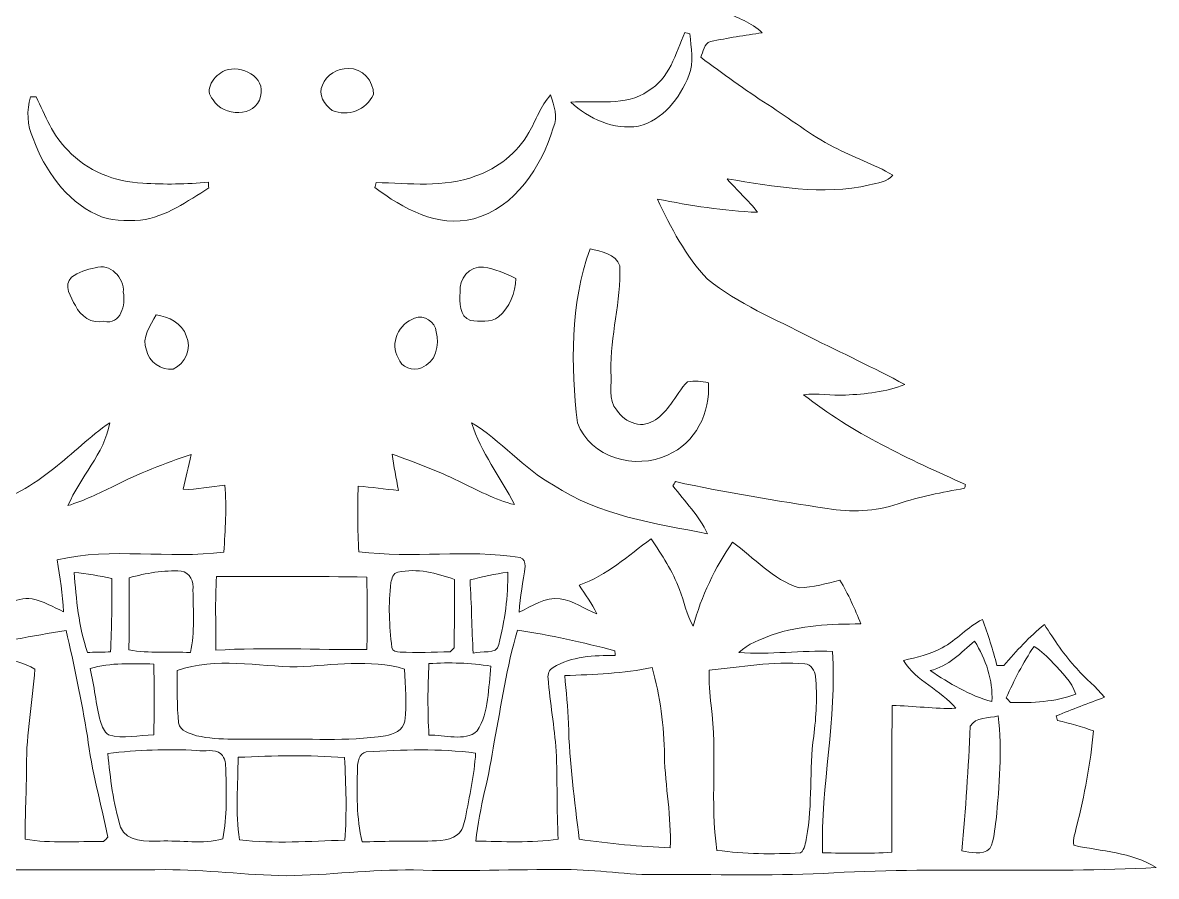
# Model space of a CAD drawing. Header units: centimetres. Extents: x -15.8 to 15.8, y -16.3 to 16.3.
# Drawn here: x -4.9 to 15.76, y -16.28 to -0.72 of the extents above; entities that cross this region are included whole.
import ezdxf

# ---------------------------------------------------------------- set-up
doc = ezdxf.new("R2010")
doc.units = ezdxf.units.CM
doc.header["$MEASUREMENT"] = 0
doc.layers.add('Layer 1', color=7, linetype='Continuous')

msp = doc.modelspace()

# ---------------------------------------------------------------- linework, layer by layer
at = {"layer": 'Layer 1', "color": 253, "lineweight": 9}
for points, knots in [([(-0.06103, 16.27311), (-0.02081, 16.271), (0.02011, 16.26888), (0.06068, 16.26676), (0.06068, 16.26676), (0.32702, 15.77429), (0.61913, 15.29627), (0.91934, 14.82426), (0.91934, 14.82426), (1.50566, 14.73959), (2.09867, 14.70008), (2.68111, 14.5886), (2.68111, 14.5886), (2.26413, 14.08589), (1.7205, 13.70595), (1.18886, 13.33306), (1.18886, 13.33306), (1.38536, 12.70547), (1.63689, 12.09376), (1.76601, 11.44676), (1.76601, 11.44676), (1.49049, 11.5212), (1.25201, 11.6863), (0.98637, 11.78508), (0.98637, 11.78508), (1.35114, 11.31623), (1.83162, 10.95993), (2.28318, 10.58069), (2.28318, 10.58069), (2.77036, 10.19616), (3.23039, 9.76542), (3.78142, 9.4705), (3.78142, 9.4705), (4.12926, 9.27824), (4.5025, 9.12972), (4.82565, 8.89406), (4.82565, 8.89406), (4.42595, 8.84503), (4.00967, 8.87854), (3.62409, 8.7466), (3.62409, 8.7466), (3.94088, 8.42839), (4.34375, 8.21285), (4.71876, 7.97155), (4.71876, 7.97155), (5.32836, 7.6417), (5.98523, 7.36583), (6.47982, 6.86383), (6.47982, 6.86383), (5.7852, 6.65533), (5.0486, 6.65533), (4.32964, 6.65921), (4.32964, 6.65921), (3.90772, 6.65604), (3.48827, 6.70755), (3.0674, 6.72801), (3.0674, 6.72801), (3.53342, 5.86123), (4.27919, 5.18848), (5.06554, 4.61698), (5.06554, 4.61698), (5.89456, 4.10369), (6.77051, 3.67119), (7.59777, 3.15401), (7.59777, 3.15401), (7.59037, 3.13038), (7.5759, 3.0824), (7.56885, 3.05876), (7.56885, 3.05876), (7.24147, 3.01008), (6.91197, 2.98221), (6.58213, 2.95963), (6.58213, 2.95963), (6.57719, 2.93776), (6.56696, 2.89437), (6.56167, 2.8725), (6.56167, 2.8725), (6.93138, 2.57934), (7.28698, 2.26396), (7.69691, 2.02618), (7.69691, 2.02618), (8.25923, 1.68328), (8.88047, 1.45539), (9.45832, 1.14177), (9.45832, 1.14177), (9.45727, 1.11602), (9.45515, 1.06416), (9.45409, 1.03805), (9.45409, 1.03805), (8.91716, 0.85073), (8.34461, 0.90118), (7.78616, 0.90082), (7.78616, 0.90082), (7.95443, 0.76077), (8.14035, 0.64435), (8.32838, 0.53217), (8.32838, 0.53217), (8.32414, 0.511), (8.31603, 0.46902), (8.3118, 0.44786), (8.3118, 0.44786), (7.96572, 0.41081), (7.61718, 0.39388), (7.26969, 0.40164), (7.26969, 0.40164), (6.8707, 0.42175), (6.47841, 0.50748), (6.07977, 0.52935), (6.07977, 0.52935), (6.58036, 0.03264), (7.26228, -0.20126), (7.87894, -0.51241), (7.87894, -0.51241), (8.11495, -0.63411), (8.38306, -0.71067), (8.57426, -0.90364), (8.57426, -0.90364), (8.26029, -0.95373), (7.9442, -0.99712), (7.63411, -1.06627), (7.63411, -1.06627), (7.50923, -1.09907), (7.50111, -1.25324), (7.4549, -1.35237), (7.4549, -1.35237), (7.85918, -1.64517), (8.25712, -1.94786), (8.67939, -2.21526), (8.67939, -2.21526), (9.08121, -2.46997), (9.45409, -2.77301), (9.8806, -2.9882), (9.8806, -2.9882), (10.23091, -3.17447), (10.6105, -3.2997), (10.95446, -3.49832), (10.95446, -3.49832), (10.85603, -3.6292), (10.67506, -3.64013), (10.53077, -3.67964), (10.53077, -3.67964), (9.67176, -3.87932), (8.78981, -3.70152), (7.93538, -3.56887), (7.93538, -3.56887), (8.11071, -3.78019), (8.32626, -3.95411), (8.48819, -4.17777), (8.48819, -4.17777), (7.87365, -4.15519), (7.26687, -4.055), (6.66503, -3.93611), (6.66503, -3.93611), (6.90915, -4.4547), (7.17867, -4.97998), (7.57837, -5.39661), (7.57837, -5.39661), (8.13894, -5.84958), (8.81309, -6.12404), (9.44704, -6.45495), (9.44704, -6.45495), (10.02418, -6.73823), (10.60485, -7.01516), (11.17282, -7.31714), (11.17282, -7.31714), (10.82887, -7.45084), (10.45669, -7.49352), (10.0905, -7.5094), (10.0905, -7.5094), (9.8358, -7.52422), (9.58144, -7.47236), (9.32744, -7.50305), (9.32744, -7.50305), (10.21256, -8.20614), (11.25185, -8.68097), (12.27843, -9.13923), (12.27843, -9.13923), (12.2742, -9.15722), (12.26573, -9.1925), (12.2615, -9.21014), (12.2615, -9.21014), (11.85333, -9.28458), (11.44517, -9.36254), (11.05006, -9.49025), (11.05006, -9.49025), (10.63766, -9.63524), (10.18716, -9.65394), (9.75889, -9.57879), (9.75889, -9.57879), (8.83391, -9.43521), (7.90857, -9.28811), (6.99417, -9.08879), (6.99417, -9.08879), (6.98218, -9.10748), (6.95854, -9.14488), (6.9469, -9.16357), (6.9469, -9.16357), (7.15786, -9.45356), (7.42809, -9.70826), (7.57978, -10.03811), (7.57978, -10.03811), (6.61776, -9.84937), (5.60493, -9.70897), (4.77026, -9.15334), (4.77026, -9.15334), (4.21852, -8.84607), (3.82023, -8.33666), (3.27977, -8.01564), (3.27977, -8.01564), (3.44734, -8.5575), (3.80753, -9.008), (4.06224, -9.50824), (4.06224, -9.50824), (3.7017, -9.42146), (3.37714, -9.23589), (3.04412, -9.07926), (3.04412, -9.07926), (2.65218, -8.88594), (2.24155, -8.73389), (1.83056, -8.58643), (1.83056, -8.58643), (1.85596, -8.80903), (1.90923, -9.0267), (1.94522, -9.24718), (1.94522, -9.24718), (1.70039, -9.22602), (1.45733, -9.19039), (1.2125, -9.17098), (1.2125, -9.17098), (1.20121, -9.56892), (1.19909, -9.96791), (1.22626, -10.36549), (1.22626, -10.36549), (2.20133, -10.49778), (3.19123, -10.31116), (4.16348, -10.47309), (4.16348, -10.47309), (4.23404, -10.48367), (4.25767, -10.56869), (4.25238, -10.63078), (4.25238, -10.63078), (4.22557, -10.91018), (4.15607, -11.18534), (4.14584, -11.46651), (4.14584, -11.46651), (4.38432, -11.35891), (4.61645, -11.19064), (4.89373, -11.22627), (4.89373, -11.22627), (5.1368, -11.2559), (5.33612, -11.41253), (5.56048, -11.49755), (5.56048, -11.49755), (5.47723, -11.31058), (5.34987, -11.1483), (5.24122, -10.9765), (5.24122, -10.9765), (5.73899, -10.7987), (6.13198, -10.44063), (6.55002, -10.13195), (6.55002, -10.13195), (6.74617, -10.42511), (6.94514, -10.7232), (7.0679, -11.05658), (7.0679, -11.05658), (7.15186, -11.27777), (7.19702, -11.51554), (7.31767, -11.72227), (7.31767, -11.72227), (7.46619, -11.17405), (7.71349, -10.65759), (8.03522, -10.19051), (8.03522, -10.19051), (8.43068, -10.47555), (8.76653, -10.87913), (9.24666, -11.02448), (9.24666, -11.02448), (9.49995, -11.02024), (9.7469, -10.9451), (9.99208, -10.88407), (9.99208, -10.88407), (10.14554, -11.13596), (10.26054, -11.40936), (10.37237, -11.68241), (10.37237, -11.68241), (9.82804, -11.68558), (9.27488, -11.70357), (8.75559, -11.8842), (8.75559, -11.8842), (8.54075, -11.96498), (8.31391, -12.04189), (8.1474, -12.20664), (8.1474, -12.20664), (8.71679, -12.24474), (9.28617, -12.16183), (9.85626, -12.18512), (9.85626, -12.18512), (9.93493, -13.41384), (9.64036, -14.62775), (9.67422, -15.85542), (9.67422, -15.85542), (10.09474, -15.86141), (10.51736, -15.87764), (10.93752, -15.84377), (10.93752, -15.84377), (10.94176, -14.9523), (10.9347, -14.06119), (10.94246, -13.17007), (10.94246, -13.17007), (11.33016, -13.1736), (11.71716, -13.23886), (12.10522, -13.21946), (12.10522, -13.21946), (11.82687, -12.88855), (11.37991, -12.72592), (11.1506, -12.35233), (11.1506, -12.35233), (11.38731, -12.28495), (11.63673, -12.24332), (11.85298, -12.11809), (11.85298, -12.11809), (12.12074, -11.97874), (12.31724, -11.73603), (12.58676, -11.60021), (12.58676, -11.60021), (12.68836, -11.87608), (12.78079, -12.15548), (12.85275, -12.44088), (12.85275, -12.44088), (12.89438, -12.44017), (12.93636, -12.43982), (12.97869, -12.43982), (12.97869, -12.43982), (13.20694, -12.17453), (13.44401, -11.91524), (13.716, -11.6937), (13.716, -11.6937), (13.89733, -11.97239), (14.0783, -12.25426), (14.30655, -12.49803), (14.30655, -12.49803), (14.46318, -12.68253), (14.6625, -12.82682), (14.81102, -13.01873), (14.81102, -13.01873), (14.51716, -13.13091), (14.22259, -13.24027), (13.9319, -13.35951), (13.9319, -13.35951), (13.93825, -13.38033), (13.9513, -13.42125), (13.95801, -13.44206), (13.95801, -13.44206), (14.17955, -13.49357), (14.39757, -13.55919), (14.61347, -13.63186), (14.61347, -13.63186), (14.55279, -14.22276), (14.45013, -14.80978), (14.3002, -15.38446), (14.3002, -15.38446), (14.28044, -15.49205), (14.23, -15.60494), (14.25011, -15.71748), (14.25011, -15.71748), (14.75564, -15.83425), (15.30491, -15.83954), (15.75611, -16.12423), (15.75611, -16.12423), (13.73505, -16.23783), (11.70869, -16.09954), (9.68798, -16.23359), (9.68798, -16.23359), (8.69421, -16.27346), (7.69937, -16.24594), (6.7056, -16.25335), (6.7056, -16.25335), (6.13092, -16.26499), (5.5626, -16.15775), (4.98863, -16.16127), (4.98863, -16.16127), (4.06612, -16.15492), (3.1436, -16.19902), (2.22179, -16.16762), (2.22179, -16.16762), (1.44639, -16.15916), (0.67627, -16.26429), (-0.09843, -16.27311), (-0.09843, -16.27311), (-0.83538, -16.26252), (-1.56774, -16.16269), (-2.30505, -16.16304), (-2.30505, -16.16304), (-3.30447, -16.17539), (-4.30354, -16.15457), (-5.30296, -16.16798), (-5.30296, -16.16798), (-5.82824, -16.18315), (-6.34965, -16.26781), (-6.87634, -16.25405), (-6.87634, -16.25405), (-7.99183, -16.24312), (-9.10908, -16.28475), (-10.22279, -16.20784), (-10.22279, -16.20784), (-12.06641, -16.10201), (-13.9132, -16.24841), (-15.75611, -16.12705), (-15.75611, -16.12705), (-15.67109, -16.06849), (-15.58537, -16.0064), (-15.48553, -15.97607), (-15.48553, -15.97607), (-15.08513, -15.85189), (-14.66815, -15.79932), (-14.25469, -15.74041), (-14.25469, -15.74041), (-14.35735, -15.0278), (-14.55773, -14.33071), (-14.60888, -13.60999), (-14.60888, -13.60999), (-14.37816, -13.54719), (-14.14427, -13.49533), (-13.91779, -13.41807), (-13.91779, -13.41807), (-13.94213, -13.38456), (-13.96471, -13.34681), (-14.00422, -13.33023), (-14.00422, -13.33023), (-14.27621, -13.20923), (-14.5669, -13.13268), (-14.82972, -12.99121), (-14.82972, -12.99121), (-14.38381, -12.62715), (-14.01516, -12.17982), (-13.72482, -11.68347), (-13.72482, -11.68347), (-13.41049, -11.91171), (-13.208, -12.26096), (-12.88874, -12.48004), (-12.88874, -12.48004), (-12.77938, -12.18194), (-12.72787, -11.86056), (-12.57088, -11.58187), (-12.57088, -11.58187), (-12.31159, -11.79212), (-12.06641, -12.02637), (-11.76549, -12.17841), (-11.76549, -12.17841), (-11.56829, -12.26096), (-11.35415, -12.29271), (-11.1506, -12.35657), (-11.1506, -12.35657), (-11.41695, -12.70052), (-11.80747, -12.91184), (-12.12427, -13.20323), (-12.12427, -13.20323), (-11.74362, -13.22899), (-11.36191, -13.20076), (-10.98479, -13.14961), (-10.98479, -13.14961), (-10.87684, -14.04143), (-10.95728, -14.94313), (-10.93258, -15.83884), (-10.93258, -15.83884), (-10.51842, -15.86812), (-10.1032, -15.86035), (-9.68834, -15.8593), (-9.68834, -15.8593), (-9.62272, -14.63551), (-9.93634, -13.42654), (-9.86861, -12.2017), (-9.86861, -12.2017), (-9.28582, -12.15054), (-8.70056, -12.22075), (-8.11671, -12.20628), (-8.11671, -12.20628), (-8.40352, -11.97204), (-8.7757, -11.88032), (-9.12707, -11.79283), (-9.12707, -11.79283), (-9.53664, -11.68982), (-9.9628, -11.70357), (-10.38119, -11.69087), (-10.38119, -11.69087), (-10.28735, -11.4591), (-10.19246, -11.22697), (-10.07463, -11.00613), (-10.07463, -11.00613), (-10.04852, -10.95745), (-10.00584, -10.90383), (-9.94445, -10.90736), (-9.94445, -10.90736), (-9.68375, -10.92323), (-9.42975, -11.04212), (-9.16658, -11.00049), (-9.16658, -11.00049), (-8.74007, -10.82551), (-8.41693, -10.47838), (-8.08038, -10.17605), (-8.08038, -10.17605), (-7.68844, -10.6142), (-7.50746, -11.17582), (-7.3212, -11.72051), (-7.3212, -11.72051), (-7.10671, -11.16982), (-6.93561, -10.5835), (-6.53591, -10.13054), (-6.53591, -10.13054), (-6.14821, -10.47238), (-5.73123, -10.79305), (-5.23981, -10.96874), (-5.23981, -10.96874), (-5.34564, -11.14477), (-5.47546, -11.3074), (-5.5566, -11.49755), (-5.5566, -11.49755), (-5.28743, -11.38925), (-5.03873, -11.1864), (-4.73075, -11.2245), (-4.73075, -11.2245), (-4.52543, -11.26507), (-4.3434, -11.37584), (-4.15431, -11.4598), (-4.15431, -11.4598), (-4.1723, -11.14301), (-4.21852, -10.82869), (-4.27108, -10.51577), (-4.27108, -10.51577), (-3.27272, -10.27906), (-2.24331, -10.50448), (-1.23437, -10.37219), (-1.23437, -10.37219), (-1.2132, -9.96685), (-1.17934, -9.55939), (-1.21814, -9.15475), (-1.21814, -9.15475), (-1.47179, -9.17522), (-1.72297, -9.24295), (-1.97873, -9.22637), (-1.97873, -9.22637), (-1.92511, -9.01788), (-1.87254, -8.80833), (-1.83268, -8.59666), (-1.83268, -8.59666), (-2.31493, -8.75118), (-2.7873, -8.94062), (-3.23921, -9.16887), (-3.23921, -9.16887), (-3.51049, -9.30398), (-3.78566, -9.4338), (-4.07494, -9.52658), (-4.07494, -9.52658), (-3.86186, -9.00165), (-3.41101, -8.59066), (-3.31188, -8.01493), (-3.31188, -8.01493), (-3.67806, -8.26011), (-3.98568, -8.57902), (-4.33317, -8.84819), (-4.33317, -8.84819), (-4.71064, -9.15299), (-5.13856, -9.39535), (-5.59364, -9.56292), (-5.59364, -9.56292), (-6.23288, -9.80281), (-6.91444, -9.88324), (-7.57555, -10.03882), (-7.57555, -10.03882), (-7.41821, -9.69486), (-7.13599, -9.42992), (-6.92961, -9.11701), (-6.92961, -9.11701), (-7.96819, -9.24295), (-8.98984, -9.49519), (-10.03194, -9.60031), (-10.03194, -9.60031), (-10.34838, -9.63665), (-10.67012, -9.62289), (-10.97209, -9.51776), (-10.97209, -9.51776), (-11.39155, -9.38406), (-11.82194, -9.28881), (-12.2555, -9.21437), (-12.2555, -9.21437), (-12.26079, -9.19321), (-12.27173, -9.15123), (-12.27737, -9.13006), (-12.27737, -9.13006), (-11.24903, -8.67992), (-10.21186, -8.20261), (-9.3278, -7.50023), (-9.3278, -7.50023), (-9.93563, -7.50411), (-10.55194, -7.52316), (-11.1446, -7.35947), (-11.1446, -7.35947), (-11.14284, -7.3376), (-11.13931, -7.29385), (-11.13755, -7.27233), (-11.13755, -7.27233), (-10.74103, -7.1157), (-10.37237, -6.89945), (-9.98784, -6.71777), (-9.98784, -6.71777), (-9.25442, -6.33747), (-8.48219, -6.02456), (-7.79427, -5.56207), (-7.79427, -5.56207), (-7.46372, -5.35111), (-7.2517, -5.00679), (-7.05873, -4.67483), (-7.05873, -4.67483), (-6.92538, -4.42506), (-6.76698, -4.18659), (-6.66574, -3.92094), (-6.66574, -3.92094), (-7.26264, -4.07511), (-7.87647, -4.13508), (-8.4903, -4.17142), (-8.4903, -4.17142), (-8.32485, -3.96151), (-8.10613, -3.79888), (-7.9569, -3.57593), (-7.9569, -3.57593), (-8.55274, -3.65142), (-9.14682, -3.74632), (-9.7469, -3.78195), (-9.7469, -3.78195), (-10.154, -3.78407), (-10.55264, -3.68423), (-10.93682, -3.55829), (-10.93682, -3.55829), (-10.93399, -3.53395), (-10.92835, -3.48456), (-10.92588, -3.45986), (-10.92588, -3.45986), (-10.54453, -3.30852), (-10.17517, -3.1279), (-9.80652, -2.94869), (-9.80652, -2.94869), (-9.4234, -2.76172), (-9.11049, -2.46538), (-8.74783, -2.2456), (-8.74783, -2.2456), (-8.37459, -2.01277), (-8.001, -1.77782), (-7.6581, -1.50089), (-7.6581, -1.50089), (-7.59848, -1.44832), (-7.53392, -1.394), (-7.50288, -1.31885), (-7.50288, -1.31885), (-7.50147, -1.24019), (-7.52616, -1.16399), (-7.53992, -1.08743), (-7.53992, -1.08743), (-7.88988, -1.02217), (-8.24265, -0.97137), (-8.5912, -0.8994), (-8.5912, -0.8994), (-8.30227, -0.69373), (-7.97701, -0.55262), (-7.65563, -0.40728), (-7.65563, -0.40728), (-7.12682, -0.16951), (-6.61635, 0.10848), (-6.13339, 0.42881), (-6.13339, 0.42881), (-6.1341, 0.45773), (-6.13622, 0.51524), (-6.13692, 0.54416), (-6.13692, 0.54416), (-6.86012, 0.44786), (-7.59919, 0.3325), (-8.32591, 0.45597), (-8.32591, 0.45597), (-8.32344, 0.48349), (-8.3185, 0.53923), (-8.31603, 0.5671), (-8.31603, 0.5671), (-8.15375, 0.65176), (-7.99253, 0.73819), (-7.83061, 0.82356), (-7.83061, 0.82356), (-7.8299, 0.84932), (-7.82884, 0.90082), (-7.82814, 0.92658), (-7.82814, 0.92658), (-8.39153, 0.89059), (-8.98701, 0.8285), (-9.51124, 1.08462), (-9.51124, 1.08462), (-8.85437, 1.51466), (-8.07896, 1.73161), (-7.44149, 2.19834), (-7.44149, 2.19834), (-7.12858, 2.43399), (-6.79168, 2.64884), (-6.52992, 2.94411), (-6.52992, 2.94411), (-6.9028, 2.98151), (-7.28804, 2.97727), (-7.64328, 3.11133), (-7.64328, 3.11133), (-6.71583, 3.74315), (-5.66738, 4.17848), (-4.76285, 4.84664), (-4.76285, 4.84664), (-4.10034, 5.37651), (-3.45228, 5.97165), (-3.06987, 6.74212), (-3.06987, 6.74212), (-4.19418, 6.63276), (-5.33823, 6.59042), (-6.45089, 6.82396), (-6.45089, 6.82396), (-6.4516, 6.84936), (-6.45336, 6.90016), (-6.45407, 6.92521), (-6.45407, 6.92521), (-6.01416, 7.31326), (-5.48958, 7.57926), (-4.97099, 7.84278), (-4.97099, 7.84278), (-4.56494, 8.06045), (-4.17865, 8.31339), (-3.80753, 8.58538), (-3.80753, 8.58538), (-3.73592, 8.6383), (-3.68371, 8.71168), (-3.63149, 8.78258), (-3.63149, 8.78258), (-4.03225, 8.83903), (-4.43794, 8.84467), (-4.83941, 8.89089), (-4.83941, 8.89089), (-4.43759, 9.22003), (-3.91019, 9.33786), (-3.49074, 9.64266), (-3.49074, 9.64266), (-2.84092, 10.11432), (-2.22673, 10.63361), (-1.61466, 11.1529), (-1.61466, 11.1529), (-1.397, 11.34199), (-1.18216, 11.53672), (-1.00648, 11.76638), (-1.00648, 11.76638), (-1.26859, 11.68101), (-1.50107, 11.52684), (-1.76001, 11.43336), (-1.76001, 11.43336), (-1.73038, 11.72651), (-1.63336, 12.00733), (-1.5561, 12.2899), (-1.5561, 12.2899), (-1.4605, 12.65432), (-1.26753, 12.98946), (-1.22273, 13.36764), (-1.22273, 13.36764), (-1.75225, 13.72641), (-2.27401, 14.11306), (-2.70545, 14.5886), (-2.70545, 14.5886), (-2.22956, 14.64716), (-1.75472, 14.71525), (-1.27776, 14.76534), (-1.27776, 14.76534), (-1.13665, 14.79815), (-0.92675, 14.77698), (-0.85055, 14.93644), (-0.85055, 14.93644), (-0.57679, 15.37529), (-0.3115, 15.82015), (-0.06103, 16.27311), (-0.06103, 16.27311), (-0.06103, 16.27311), (-0.06103, 16.27311), (-0.06103, 16.27311)], [0, 0, 0, 0, 0.00510204, 0.00510204, 0.00510204, 0.00510204, 0.01020408, 0.01020408, 0.01020408, 0.01020408, 0.01530612, 0.01530612, 0.01530612, 0.01530612, 0.02040816, 0.02040816, 0.02040816, 0.02040816, 0.0255102, 0.0255102, 0.0255102, 0.0255102, 0.03061224, 0.03061224, 0.03061224, 0.03061224, 0.03571429, 0.03571429, 0.03571429, 0.03571429, 0.04081633, 0.04081633, 0.04081633, 0.04081633, 0.04591837, 0.04591837, 0.04591837, 0.04591837, 0.05102041, 0.05102041, 0.05102041, 0.05102041, 0.05612245, 0.05612245, 0.05612245, 0.05612245, 0.06122449, 0.06122449, 0.06122449, 0.06122449, 0.06632653, 0.06632653, 0.06632653, 0.06632653, 0.07142857, 0.07142857, 0.07142857, 0.07142857, 0.07653061, 0.07653061, 0.07653061, 0.07653061, 0.08163265, 0.08163265, 0.08163265, 0.08163265, 0.08673469, 0.08673469, 0.08673469, 0.08673469, 0.09183673, 0.09183673, 0.09183673, 0.09183673, 0.09693878, 0.09693878, 0.09693878, 0.09693878, 0.10204082, 0.10204082, 0.10204082, 0.10204082, 0.10714286, 0.10714286, 0.10714286, 0.10714286, 0.1122449, 0.1122449, 0.1122449, 0.1122449, 0.11734694, 0.11734694, 0.11734694, 0.11734694, 0.12244898, 0.12244898, 0.12244898, 0.12244898, 0.12755102, 0.12755102, 0.12755102, 0.12755102, 0.13265306, 0.13265306, 0.13265306, 0.13265306, 0.1377551, 0.1377551, 0.1377551, 0.1377551, 0.14285714, 0.14285714, 0.14285714, 0.14285714, 0.14795918, 0.14795918, 0.14795918, 0.14795918, 0.15306122, 0.15306122, 0.15306122, 0.15306122, 0.15816327, 0.15816327, 0.15816327, 0.15816327, 0.16326531, 0.16326531, 0.16326531, 0.16326531, 0.16836735, 0.16836735, 0.16836735, 0.16836735, 0.17346939, 0.17346939, 0.17346939, 0.17346939, 0.17857143, 0.17857143, 0.17857143, 0.17857143, 0.18367347, 0.18367347, 0.18367347, 0.18367347, 0.18877551, 0.18877551, 0.18877551, 0.18877551, 0.19387755, 0.19387755, 0.19387755, 0.19387755, 0.19897959, 0.19897959, 0.19897959, 0.19897959, 0.20408163, 0.20408163, 0.20408163, 0.20408163, 0.20918367, 0.20918367, 0.20918367, 0.20918367, 0.21428571, 0.21428571, 0.21428571, 0.21428571, 0.21938776, 0.21938776, 0.21938776, 0.21938776, 0.2244898, 0.2244898, 0.2244898, 0.2244898, 0.22959184, 0.22959184, 0.22959184, 0.22959184, 0.23469388, 0.23469388, 0.23469388, 0.23469388, 0.23979592, 0.23979592, 0.23979592, 0.23979592, 0.24489796, 0.24489796, 0.24489796, 0.24489796, 0.25, 0.25, 0.25, 0.25, 0.25510204, 0.25510204, 0.25510204, 0.25510204, 0.26020408, 0.26020408, 0.26020408, 0.26020408, 0.26530612, 0.26530612, 0.26530612, 0.26530612, 0.27040816, 0.27040816, 0.27040816, 0.27040816, 0.2755102, 0.2755102, 0.2755102, 0.2755102, 0.28061224, 0.28061224, 0.28061224, 0.28061224, 0.28571429, 0.28571429, 0.28571429, 0.28571429, 0.29081633, 0.29081633, 0.29081633, 0.29081633, 0.29591837, 0.29591837, 0.29591837, 0.29591837, 0.30102041, 0.30102041, 0.30102041, 0.30102041, 0.30612245, 0.30612245, 0.30612245, 0.30612245, 0.31122449, 0.31122449, 0.31122449, 0.31122449, 0.31632653, 0.31632653, 0.31632653, 0.31632653, 0.32142857, 0.32142857, 0.32142857, 0.32142857, 0.32653061, 0.32653061, 0.32653061, 0.32653061, 0.33163265, 0.33163265, 0.33163265, 0.33163265, 0.33673469, 0.33673469, 0.33673469, 0.33673469, 0.34183673, 0.34183673, 0.34183673, 0.34183673, 0.34693878, 0.34693878, 0.34693878, 0.34693878, 0.35204082, 0.35204082, 0.35204082, 0.35204082, 0.35714286, 0.35714286, 0.35714286, 0.35714286, 0.3622449, 0.3622449, 0.3622449, 0.3622449, 0.36734694, 0.36734694, 0.36734694, 0.36734694, 0.37244898, 0.37244898, 0.37244898, 0.37244898, 0.37755102, 0.37755102, 0.37755102, 0.37755102, 0.38265306, 0.38265306, 0.38265306, 0.38265306, 0.3877551, 0.3877551, 0.3877551, 0.3877551, 0.39285714, 0.39285714, 0.39285714, 0.39285714, 0.39795918, 0.39795918, 0.39795918, 0.39795918, 0.40306122, 0.40306122, 0.40306122, 0.40306122, 0.40816327, 0.40816327, 0.40816327, 0.40816327, 0.41326531, 0.41326531, 0.41326531, 0.41326531, 0.41836735, 0.41836735, 0.41836735, 0.41836735, 0.42346939, 0.42346939, 0.42346939, 0.42346939, 0.42857143, 0.42857143, 0.42857143, 0.42857143, 0.43367347, 0.43367347, 0.43367347, 0.43367347, 0.43877551, 0.43877551, 0.43877551, 0.43877551, 0.44387755, 0.44387755, 0.44387755, 0.44387755, 0.44897959, 0.44897959, 0.44897959, 0.44897959, 0.45408163, 0.45408163, 0.45408163, 0.45408163, 0.45918367, 0.45918367, 0.45918367, 0.45918367, 0.46428571, 0.46428571, 0.46428571, 0.46428571, 0.46938776, 0.46938776, 0.46938776, 0.46938776, 0.4744898, 0.4744898, 0.4744898, 0.4744898, 0.47959184, 0.47959184, 0.47959184, 0.47959184, 0.48469388, 0.48469388, 0.48469388, 0.48469388, 0.48979592, 0.48979592, 0.48979592, 0.48979592, 0.49489796, 0.49489796, 0.49489796, 0.49489796, 0.5, 0.5, 0.5, 0.5, 0.50510204, 0.50510204, 0.50510204, 0.50510204, 0.51020408, 0.51020408, 0.51020408, 0.51020408, 0.51530612, 0.51530612, 0.51530612, 0.51530612, 0.52040816, 0.52040816, 0.52040816, 0.52040816, 0.5255102, 0.5255102, 0.5255102, 0.5255102, 0.53061224, 0.53061224, 0.53061224, 0.53061224, 0.53571429, 0.53571429, 0.53571429, 0.53571429, 0.54081633, 0.54081633, 0.54081633, 0.54081633, 0.54591837, 0.54591837, 0.54591837, 0.54591837, 0.55102041, 0.55102041, 0.55102041, 0.55102041, 0.55612245, 0.55612245, 0.55612245, 0.55612245, 0.56122449, 0.56122449, 0.56122449, 0.56122449, 0.56632653, 0.56632653, 0.56632653, 0.56632653, 0.57142857, 0.57142857, 0.57142857, 0.57142857, 0.57653061, 0.57653061, 0.57653061, 0.57653061, 0.58163265, 0.58163265, 0.58163265, 0.58163265, 0.58673469, 0.58673469, 0.58673469, 0.58673469, 0.59183673, 0.59183673, 0.59183673, 0.59183673, 0.59693878, 0.59693878, 0.59693878, 0.59693878, 0.60204082, 0.60204082, 0.60204082, 0.60204082, 0.60714286, 0.60714286, 0.60714286, 0.60714286, 0.6122449, 0.6122449, 0.6122449, 0.6122449, 0.61734694, 0.61734694, 0.61734694, 0.61734694, 0.62244898, 0.62244898, 0.62244898, 0.62244898, 0.62755102, 0.62755102, 0.62755102, 0.62755102, 0.63265306, 0.63265306, 0.63265306, 0.63265306, 0.6377551, 0.6377551, 0.6377551, 0.6377551, 0.64285714, 0.64285714, 0.64285714, 0.64285714, 0.64795918, 0.64795918, 0.64795918, 0.64795918, 0.65306122, 0.65306122, 0.65306122, 0.65306122, 0.65816327, 0.65816327, 0.65816327, 0.65816327, 0.66326531, 0.66326531, 0.66326531, 0.66326531, 0.66836735, 0.66836735, 0.66836735, 0.66836735, 0.67346939, 0.67346939, 0.67346939, 0.67346939, 0.67857143, 0.67857143, 0.67857143, 0.67857143, 0.68367347, 0.68367347, 0.68367347, 0.68367347, 0.68877551, 0.68877551, 0.68877551, 0.68877551, 0.69387755, 0.69387755, 0.69387755, 0.69387755, 0.69897959, 0.69897959, 0.69897959, 0.69897959, 0.70408163, 0.70408163, 0.70408163, 0.70408163, 0.70918367, 0.70918367, 0.70918367, 0.70918367, 0.71428571, 0.71428571, 0.71428571, 0.71428571, 0.71938776, 0.71938776, 0.71938776, 0.71938776, 0.7244898, 0.7244898, 0.7244898, 0.7244898, 0.72959184, 0.72959184, 0.72959184, 0.72959184, 0.73469388, 0.73469388, 0.73469388, 0.73469388, 0.73979592, 0.73979592, 0.73979592, 0.73979592, 0.74489796, 0.74489796, 0.74489796, 0.74489796, 0.75, 0.75, 0.75, 0.75, 0.75510204, 0.75510204, 0.75510204, 0.75510204, 0.76020408, 0.76020408, 0.76020408, 0.76020408, 0.76530612, 0.76530612, 0.76530612, 0.76530612, 0.77040816, 0.77040816, 0.77040816, 0.77040816, 0.7755102, 0.7755102, 0.7755102, 0.7755102, 0.78061224, 0.78061224, 0.78061224, 0.78061224, 0.78571429, 0.78571429, 0.78571429, 0.78571429, 0.79081633, 0.79081633, 0.79081633, 0.79081633, 0.79591837, 0.79591837, 0.79591837, 0.79591837, 0.80102041, 0.80102041, 0.80102041, 0.80102041, 0.80612245, 0.80612245, 0.80612245, 0.80612245, 0.81122449, 0.81122449, 0.81122449, 0.81122449, 0.81632653, 0.81632653, 0.81632653, 0.81632653, 0.82142857, 0.82142857, 0.82142857, 0.82142857, 0.82653061, 0.82653061, 0.82653061, 0.82653061, 0.83163265, 0.83163265, 0.83163265, 0.83163265, 0.83673469, 0.83673469, 0.83673469, 0.83673469, 0.84183673, 0.84183673, 0.84183673, 0.84183673, 0.84693878, 0.84693878, 0.84693878, 0.84693878, 0.85204082, 0.85204082, 0.85204082, 0.85204082, 0.85714286, 0.85714286, 0.85714286, 0.85714286, 0.8622449, 0.8622449, 0.8622449, 0.8622449, 0.86734694, 0.86734694, 0.86734694, 0.86734694, 0.87244898, 0.87244898, 0.87244898, 0.87244898, 0.87755102, 0.87755102, 0.87755102, 0.87755102, 0.88265306, 0.88265306, 0.88265306, 0.88265306, 0.8877551, 0.8877551, 0.8877551, 0.8877551, 0.89285714, 0.89285714, 0.89285714, 0.89285714, 0.89795918, 0.89795918, 0.89795918, 0.89795918, 0.90306122, 0.90306122, 0.90306122, 0.90306122, 0.90816327, 0.90816327, 0.90816327, 0.90816327, 0.91326531, 0.91326531, 0.91326531, 0.91326531, 0.91836735, 0.91836735, 0.91836735, 0.91836735, 0.92346939, 0.92346939, 0.92346939, 0.92346939, 0.92857143, 0.92857143, 0.92857143, 0.92857143, 0.93367347, 0.93367347, 0.93367347, 0.93367347, 0.93877551, 0.93877551, 0.93877551, 0.93877551, 0.94387755, 0.94387755, 0.94387755, 0.94387755, 0.94897959, 0.94897959, 0.94897959, 0.94897959, 0.95408163, 0.95408163, 0.95408163, 0.95408163, 0.95918367, 0.95918367, 0.95918367, 0.95918367, 0.96428571, 0.96428571, 0.96428571, 0.96428571, 0.96938776, 0.96938776, 0.96938776, 0.96938776, 0.9744898, 0.9744898, 0.9744898, 0.9744898, 0.97959184, 0.97959184, 0.97959184, 0.97959184, 0.98469388, 0.98469388, 0.98469388, 0.98469388, 0.98979592, 0.98979592, 0.98979592, 0.98979592, 1, 1, 1, 1]), ([(7.16456, -0.90081), (6.99911, -1.28111), (6.88269, -1.7503), (6.49429, -1.9655), (6.49429, -1.9655), (6.08647, -2.25901), (5.55096, -2.12954), (5.08529, -2.16976), (5.08529, -2.16976), (5.41055, -2.4742), (5.87128, -2.68058), (6.32142, -2.60614), (6.32142, -2.60614), (6.76981, -2.49996), (7.07108, -2.09179), (7.23865, -1.68645), (7.23865, -1.68645), (7.33425, -1.44127), (7.27428, -1.17739), (7.2577, -0.92516), (7.2577, -0.92516), (7.23441, -0.91916), (7.18785, -0.90716), (7.16456, -0.90081), (7.16456, -0.90081), (7.16456, -0.90081), (7.16456, -0.90081), (7.16456, -0.90081)], [0, 0, 0, 0, 0.125, 0.125, 0.125, 0.125, 0.25, 0.25, 0.25, 0.25, 0.375, 0.375, 0.375, 0.375, 0.5, 0.5, 0.5, 0.5, 0.625, 0.625, 0.625, 0.625, 0.75, 0.75, 0.75, 0.75, 1, 1, 1, 1]), ([(-1.21497, -1.59508), (-1.40899, -1.6741), (-1.61184, -1.94327), (-1.42981, -2.12919), (-1.42981, -2.12919), (-1.24707, -2.44069), (-0.65546, -2.45304), (-0.56586, -2.0671), (-0.56586, -2.0671), (-0.46602, -1.70444), (-0.91969, -1.4769), (-1.21497, -1.59508), (-1.21497, -1.59508), (-1.21497, -1.59508), (-1.21497, -1.59508), (-1.21497, -1.59508)], [0, 0, 0, 0, 0.2, 0.2, 0.2, 0.2, 0.4, 0.4, 0.4, 0.4, 0.6, 0.6, 0.6, 0.6, 1, 1, 1, 1]), ([(1.03258, -1.55627), (0.83714, -1.55098), (0.63077, -1.66987), (0.56444, -1.8579), (0.56444, -1.8579), (0.47166, -2.02441), (0.59796, -2.22867), (0.74119, -2.32145), (0.74119, -2.32145), (1.0227, -2.44281), (1.36243, -2.31051), (1.49049, -2.03217), (1.49049, -2.03217), (1.49931, -1.78417), (1.28658, -1.5471), (1.03258, -1.55627), (1.03258, -1.55627), (1.03258, -1.55627), (1.03258, -1.55627), (1.03258, -1.55627)], [0, 0, 0, 0, 0.16666667, 0.16666667, 0.16666667, 0.16666667, 0.33333333, 0.33333333, 0.33333333, 0.33333333, 0.5, 0.5, 0.5, 0.5, 0.66666667, 0.66666667, 0.66666667, 0.66666667, 1, 1, 1, 1]), ([(4.32329, -2.72573), (4.11268, -3.09862), (3.75567, -3.3752), (3.35351, -3.5149), (3.35351, -3.5149), (2.77389, -3.73574), (2.14277, -3.64613), (1.53776, -3.6359), (1.53776, -3.6359), (1.53247, -3.65883), (1.52153, -3.7054), (1.51624, -3.72868), (1.51624, -3.72868), (2.02953, -4.10509), (2.65677, -4.46704), (3.3207, -4.29454), (3.3207, -4.29454), (4.07988, -4.08428), (4.55048, -3.35191), (4.76709, -2.63542), (4.76709, -2.63542), (4.86904, -2.43857), (4.77414, -2.23043), (4.71734, -2.03923), (4.71734, -2.03923), (4.53707, -2.23714), (4.45417, -2.49678), (4.32329, -2.72573), (4.32329, -2.72573), (4.32329, -2.72573), (4.32329, -2.72573), (4.32329, -2.72573)], [0, 0, 0, 0, 0.11111111, 0.11111111, 0.11111111, 0.11111111, 0.22222222, 0.22222222, 0.22222222, 0.22222222, 0.33333333, 0.33333333, 0.33333333, 0.33333333, 0.44444444, 0.44444444, 0.44444444, 0.44444444, 0.55555556, 0.55555556, 0.55555556, 0.55555556, 0.66666667, 0.66666667, 0.66666667, 0.66666667, 0.77777778, 0.77777778, 0.77777778, 0.77777778, 1, 1, 1, 1]), ([(-4.75721, -2.07239), (-4.83482, -2.32498), (-4.81506, -2.59238), (-4.71205, -2.83509), (-4.71205, -2.83509), (-4.49474, -3.40483), (-4.12433, -3.95657), (-3.55565, -4.21975), (-3.55565, -4.21975), (-3.30941, -4.34463), (-3.02154, -4.33687), (-2.75343, -4.31958), (-2.75343, -4.31958), (-2.28706, -4.26279), (-1.89794, -3.97562), (-1.5113, -3.73397), (-1.5113, -3.73397), (-1.51236, -3.70751), (-1.51412, -3.6546), (-1.51518, -3.62814), (-1.51518, -3.62814), (-1.91276, -3.67012), (-2.31422, -3.66871), (-2.71286, -3.64825), (-2.71286, -3.64825), (-3.2191, -3.62249), (-3.73027, -3.42635), (-4.0767, -3.04711), (-4.0767, -3.04711), (-4.35222, -2.77865), (-4.49404, -2.41352), (-4.6549, -2.07239), (-4.6549, -2.07239), (-4.6803, -2.07239), (-4.73146, -2.07239), (-4.75721, -2.07239), (-4.75721, -2.07239), (-4.75721, -2.07239), (-4.75721, -2.07239), (-4.75721, -2.07239)], [0, 0, 0, 0, 0.09090909, 0.09090909, 0.09090909, 0.09090909, 0.18181818, 0.18181818, 0.18181818, 0.18181818, 0.27272727, 0.27272727, 0.27272727, 0.27272727, 0.36363636, 0.36363636, 0.36363636, 0.36363636, 0.45454545, 0.45454545, 0.45454545, 0.45454545, 0.54545455, 0.54545455, 0.54545455, 0.54545455, 0.63636364, 0.63636364, 0.63636364, 0.63636364, 0.72727273, 0.72727273, 0.72727273, 0.72727273, 0.81818182, 0.81818182, 0.81818182, 0.81818182, 1, 1, 1, 1]), ([(5.43736, -4.84169), (5.07365, -5.85558), (5.0867, -6.96436), (5.20629, -8.01916), (5.20629, -8.01916), (5.44442, -8.6524), (6.2671, -8.881), (6.85024, -8.60301), (6.85024, -8.60301), (7.35542, -8.39311), (7.63729, -7.82161), (7.59319, -7.28997), (7.59319, -7.28997), (7.46936, -7.25399), (7.34307, -7.24658), (7.21536, -7.26704), (7.21536, -7.26704), (7.08977, -7.38311), (7.01428, -7.54186), (6.90774, -7.67415), (6.90774, -7.67415), (6.76028, -7.88158), (6.53521, -8.10877), (6.25299, -8.02975), (6.25299, -8.02975), (6.12175, -7.98741), (5.99757, -7.9098), (5.92808, -7.78704), (5.92808, -7.78704), (5.74992, -7.59548), (5.84376, -7.3122), (5.81907, -7.08077), (5.81907, -7.08077), (5.79967, -6.43237), (6.00675, -5.8016), (5.98064, -5.15496), (5.98064, -5.15496), (5.91361, -4.92601), (5.6321, -4.89955), (5.43736, -4.84169), (5.43736, -4.84169), (5.43736, -4.84169), (5.43736, -4.84169), (5.43736, -4.84169)], [0, 0, 0, 0, 0.08333333, 0.08333333, 0.08333333, 0.08333333, 0.16666667, 0.16666667, 0.16666667, 0.16666667, 0.25, 0.25, 0.25, 0.25, 0.33333333, 0.33333333, 0.33333333, 0.33333333, 0.41666667, 0.41666667, 0.41666667, 0.41666667, 0.5, 0.5, 0.5, 0.5, 0.58333333, 0.58333333, 0.58333333, 0.58333333, 0.66666667, 0.66666667, 0.66666667, 0.66666667, 0.75, 0.75, 0.75, 0.75, 0.83333333, 0.83333333, 0.83333333, 0.83333333, 1, 1, 1, 1]), ([(-3.57964, -5.19271), (-3.73133, -5.21952), (-3.88585, -5.26997), (-4.01038, -5.36169), (-4.01038, -5.36169), (-4.16313, -5.50739), (-4.02061, -5.73316), (-3.94123, -5.87745), (-3.94123, -5.87745), (-3.84951, -6.07007), (-3.64349, -6.21859), (-3.41983, -6.16496), (-3.41983, -6.16496), (-3.11009, -6.23799), (-3.02084, -5.86052), (-3.0667, -5.63474), (-3.0667, -5.63474), (-3.04765, -5.37121), (-3.30588, -5.09605), (-3.57964, -5.19271), (-3.57964, -5.19271), (-3.57964, -5.19271), (-3.57964, -5.19271), (-3.57964, -5.19271)], [0, 0, 0, 0, 0.14285714, 0.14285714, 0.14285714, 0.14285714, 0.28571429, 0.28571429, 0.28571429, 0.28571429, 0.42857143, 0.42857143, 0.42857143, 0.42857143, 0.57142857, 0.57142857, 0.57142857, 0.57142857, 0.71428571, 0.71428571, 0.71428571, 0.71428571, 1, 1, 1, 1]), ([(3.07093, -5.63509), (3.05682, -5.81289), (3.05259, -6.07924), (3.25861, -6.15332), (3.25861, -6.15332), (3.42406, -6.16708), (3.6255, -6.19036), (3.77014, -6.08559), (3.77014, -6.08559), (3.9751, -5.91202), (4.07952, -5.6485), (4.08552, -5.38356), (4.08552, -5.38356), (3.89996, -5.2876), (3.70134, -5.21246), (3.49532, -5.17789), (3.49532, -5.17789), (3.23991, -5.14085), (3.04377, -5.39697), (3.07093, -5.63509), (3.07093, -5.63509), (3.07093, -5.63509), (3.07093, -5.63509), (3.07093, -5.63509)], [0, 0, 0, 0, 0.14285714, 0.14285714, 0.14285714, 0.14285714, 0.28571429, 0.28571429, 0.28571429, 0.28571429, 0.42857143, 0.42857143, 0.42857143, 0.42857143, 0.57142857, 0.57142857, 0.57142857, 0.57142857, 0.71428571, 0.71428571, 0.71428571, 0.71428571, 1, 1, 1, 1]), ([(-2.4705, -6.0489), (-2.57069, -6.24399), (-2.7432, -6.45953), (-2.64478, -6.69342), (-2.64478, -6.69342), (-2.60703, -6.90368), (-2.3749, -7.06561), (-2.16112, -7.03527), (-2.16112, -7.03527), (-1.93499, -6.94319), (-1.81187, -6.65427), (-1.91876, -6.43096), (-1.91876, -6.43096), (-1.99461, -6.19707), (-2.2419, -6.07783), (-2.4705, -6.0489), (-2.4705, -6.0489), (-2.4705, -6.0489), (-2.4705, -6.0489), (-2.4705, -6.0489)], [0, 0, 0, 0, 0.16666667, 0.16666667, 0.16666667, 0.16666667, 0.33333333, 0.33333333, 0.33333333, 0.33333333, 0.5, 0.5, 0.5, 0.5, 0.66666667, 0.66666667, 0.66666667, 0.66666667, 1, 1, 1, 1]), ([(2.24049, -6.10922), (1.95792, -6.19954), (1.78153, -6.57066), (1.94239, -6.83418), (1.94239, -6.83418), (1.9999, -7.00281), (2.20557, -7.08854), (2.36467, -7.01128), (2.36467, -7.01128), (2.62431, -6.92308), (2.70298, -6.59641), (2.63454, -6.3544), (2.63454, -6.3544), (2.61373, -6.17696), (2.41653, -6.0369), (2.24049, -6.10922), (2.24049, -6.10922), (2.24049, -6.10922), (2.24049, -6.10922), (2.24049, -6.10922)], [0, 0, 0, 0, 0.16666667, 0.16666667, 0.16666667, 0.16666667, 0.33333333, 0.33333333, 0.33333333, 0.33333333, 0.5, 0.5, 0.5, 0.5, 0.66666667, 0.66666667, 0.66666667, 0.66666667, 1, 1, 1, 1]), ([(-2.96192, -10.84103), (-2.96086, -11.27883), (-2.96192, -11.71698), (-2.96369, -12.15513), (-2.96369, -12.15513), (-2.59574, -12.22569), (-2.21686, -12.18688), (-1.84468, -12.20346), (-1.84468, -12.20346), (-1.75966, -11.83163), (-1.79317, -11.44393), (-1.79811, -11.06646), (-1.79811, -11.06646), (-1.77271, -10.91794), (-1.85385, -10.74367), (-2.01119, -10.71932), (-2.01119, -10.71932), (-2.33257, -10.6978), (-2.65254, -10.75954), (-2.96192, -10.84103), (-2.96192, -10.84103), (-2.96192, -10.84103), (-2.96192, -10.84103), (-2.96192, -10.84103)], [0, 0, 0, 0, 0.14285714, 0.14285714, 0.14285714, 0.14285714, 0.28571429, 0.28571429, 0.28571429, 0.28571429, 0.42857143, 0.42857143, 0.42857143, 0.42857143, 0.57142857, 0.57142857, 0.57142857, 0.57142857, 0.71428571, 0.71428571, 0.71428571, 0.71428571, 1, 1, 1, 1]), ([(1.93675, -10.74084), (1.84644, -10.75249), (1.82633, -10.8562), (1.8094, -10.92958), (1.8094, -10.92958), (1.75824, -11.32152), (1.78047, -11.7191), (1.82492, -12.11068), (1.82492, -12.11068), (1.83233, -12.18335), (1.91805, -12.19217), (1.97626, -12.19711), (1.97626, -12.19711), (2.27965, -12.20805), (2.58339, -12.19711), (2.88749, -12.19252), (2.88749, -12.19252), (2.91183, -12.16712), (2.93617, -12.14208), (2.96122, -12.11738), (2.96122, -12.11738), (2.96616, -11.70216), (2.96757, -11.2873), (2.96968, -10.87243), (2.96968, -10.87243), (2.64054, -10.7546), (2.28671, -10.66147), (1.93675, -10.74084), (1.93675, -10.74084), (1.93675, -10.74084), (1.93675, -10.74084), (1.93675, -10.74084)], [0, 0, 0, 0, 0.11111111, 0.11111111, 0.11111111, 0.11111111, 0.22222222, 0.22222222, 0.22222222, 0.22222222, 0.33333333, 0.33333333, 0.33333333, 0.33333333, 0.44444444, 0.44444444, 0.44444444, 0.44444444, 0.55555556, 0.55555556, 0.55555556, 0.55555556, 0.66666667, 0.66666667, 0.66666667, 0.66666667, 0.77777778, 0.77777778, 0.77777778, 0.77777778, 1, 1, 1, 1]), ([(3.25049, -10.88054), (3.28048, -11.3261), (3.28083, -11.77201), (3.30835, -12.21792), (3.30835, -12.21792), (3.44558, -12.15442), (3.73556, -12.26167), (3.77754, -12.05635), (3.77754, -12.05635), (3.87914, -11.62526), (3.95005, -11.18146), (3.937, -10.73732), (3.937, -10.73732), (3.70628, -10.77647), (3.47627, -10.82057), (3.25049, -10.88054), (3.25049, -10.88054), (3.25049, -10.88054), (3.25049, -10.88054), (3.25049, -10.88054)], [0, 0, 0, 0, 0.16666667, 0.16666667, 0.16666667, 0.16666667, 0.33333333, 0.33333333, 0.33333333, 0.33333333, 0.5, 0.5, 0.5, 0.5, 0.66666667, 0.66666667, 0.66666667, 0.66666667, 1, 1, 1, 1]), ([(-3.96205, -10.74225), (-3.92748, -11.23403), (-3.87809, -11.73109), (-3.72216, -12.2017), (-3.72216, -12.2017), (-3.61668, -12.19958), (-3.40607, -12.19535), (-3.30059, -12.19323), (-3.30059, -12.19323), (-3.27343, -11.74661), (-3.27731, -11.29894), (-3.27731, -10.85197), (-3.27731, -10.85197), (-3.50449, -10.80858), (-3.73204, -10.7673), (-3.96205, -10.74225), (-3.96205, -10.74225), (-3.96205, -10.74225), (-3.96205, -10.74225), (-3.96205, -10.74225)], [0, 0, 0, 0, 0.16666667, 0.16666667, 0.16666667, 0.16666667, 0.33333333, 0.33333333, 0.33333333, 0.33333333, 0.5, 0.5, 0.5, 0.5, 0.66666667, 0.66666667, 0.66666667, 0.66666667, 1, 1, 1, 1]), ([(-1.36843, -10.81916), (-1.39982, -11.26578), (-1.37513, -11.71486), (-1.38359, -12.16254), (-1.38359, -12.16254), (-0.46602, -12.10504), (0.45191, -12.15337), (1.37019, -12.15195), (1.37019, -12.15195), (1.38077, -11.71098), (1.38042, -11.27001), (1.36807, -10.82939), (1.36807, -10.82939), (0.45614, -10.81105), (-0.45614, -10.82339), (-1.36843, -10.81916), (-1.36843, -10.81916), (-1.36843, -10.81916), (-1.36843, -10.81916), (-1.36843, -10.81916)], [0, 0, 0, 0, 0.16666667, 0.16666667, 0.16666667, 0.16666667, 0.33333333, 0.33333333, 0.33333333, 0.33333333, 0.5, 0.5, 0.5, 0.5, 0.66666667, 0.66666667, 0.66666667, 0.66666667, 1, 1, 1, 1]), ([(-5.92102, -12.21828), (-5.50298, -12.298), (-5.05672, -12.28107), (-4.67783, -12.50614), (-4.67783, -12.50614), (-4.72052, -13.0974), (-4.83729, -13.68301), (-4.83059, -14.27744), (-4.83059, -14.27744), (-4.83094, -14.72018), (-4.85846, -15.16327), (-4.85634, -15.60671), (-4.85634, -15.60671), (-4.38538, -15.69032), (-3.90384, -15.64269), (-3.42865, -15.64939), (-3.42865, -15.64939), (-3.40148, -15.62329), (-3.37432, -15.59754), (-3.3468, -15.57249), (-3.3468, -15.57249), (-3.47133, -14.95795), (-3.64631, -14.35329), (-3.72251, -13.72958), (-3.72251, -13.72958), (-3.82976, -13.08223), (-3.95711, -12.4377), (-4.10986, -11.79953), (-4.10986, -11.79953), (-4.71911, -11.91065), (-5.34282, -11.98509), (-5.92102, -12.21828), (-5.92102, -12.21828), (-5.92102, -12.21828), (-5.92102, -12.21828), (-5.92102, -12.21828)], [0, 0, 0, 0, 0.1, 0.1, 0.1, 0.1, 0.2, 0.2, 0.2, 0.2, 0.3, 0.3, 0.3, 0.3, 0.4, 0.4, 0.4, 0.4, 0.5, 0.5, 0.5, 0.5, 0.6, 0.6, 0.6, 0.6, 0.7, 0.7, 0.7, 0.7, 0.8, 0.8, 0.8, 0.8, 1, 1, 1, 1]), ([(4.11692, -11.79777), (3.91372, -12.46064), (3.82799, -13.15314), (3.689, -13.83082), (3.689, -13.83082), (3.61244, -14.44113), (3.41912, -15.02886), (3.35421, -15.64128), (3.35421, -15.64128), (3.8548, -15.64975), (4.36139, -15.67938), (4.85916, -15.60812), (4.85916, -15.60812), (4.82459, -15.07331), (4.84681, -14.53638), (4.82036, -14.00122), (4.82036, -14.00122), (4.79002, -13.55742), (4.70747, -13.11962), (4.67219, -12.67654), (4.67219, -12.67654), (4.66302, -12.59928), (4.69336, -12.51567), (4.76285, -12.4758), (4.76285, -12.4758), (5.10222, -12.27014), (5.51109, -12.25744), (5.89597, -12.25602), (5.89597, -12.25602), (5.89456, -12.23521), (5.89139, -12.19323), (5.88998, -12.17206), (5.88998, -12.17206), (5.30542, -12.0179), (4.71488, -11.88631), (4.11692, -11.79777), (4.11692, -11.79777), (4.11692, -11.79777), (4.11692, -11.79777), (4.11692, -11.79777)], [0, 0, 0, 0, 0.09090909, 0.09090909, 0.09090909, 0.09090909, 0.18181818, 0.18181818, 0.18181818, 0.18181818, 0.27272727, 0.27272727, 0.27272727, 0.27272727, 0.36363636, 0.36363636, 0.36363636, 0.36363636, 0.45454545, 0.45454545, 0.45454545, 0.45454545, 0.54545455, 0.54545455, 0.54545455, 0.54545455, 0.63636364, 0.63636364, 0.63636364, 0.63636364, 0.72727273, 0.72727273, 0.72727273, 0.72727273, 0.81818182, 0.81818182, 0.81818182, 0.81818182, 1, 1, 1, 1]), ([(11.63814, -12.53331), (11.98598, -12.76649), (12.35357, -12.9891), (12.76103, -13.09987), (12.76103, -13.09987), (12.78043, -12.70582), (12.64991, -12.32729), (12.44494, -11.99709), (12.44494, -11.99709), (12.19588, -12.20381), (11.96693, -12.45781), (11.63814, -12.53331), (11.63814, -12.53331), (11.63814, -12.53331), (11.63814, -12.53331), (11.63814, -12.53331)], [0, 0, 0, 0, 0.2, 0.2, 0.2, 0.2, 0.4, 0.4, 0.4, 0.4, 0.6, 0.6, 0.6, 0.6, 1, 1, 1, 1]), ([(13.52797, -12.09551), (13.32618, -12.38902), (13.16567, -12.70723), (13.02244, -13.03249), (13.02244, -13.03249), (13.04819, -13.06036), (13.0743, -13.08823), (13.1004, -13.1168), (13.1004, -13.1168), (13.50151, -13.12068), (13.91003, -13.10975), (14.28856, -12.96193), (14.28856, -12.96193), (14.21412, -12.73369), (14.03456, -12.56823), (13.87828, -12.39643), (13.87828, -12.39643), (13.7735, -12.28213), (13.66202, -12.17418), (13.52797, -12.09551), (13.52797, -12.09551), (13.52797, -12.09551), (13.52797, -12.09551), (13.52797, -12.09551)], [0, 0, 0, 0, 0.14285714, 0.14285714, 0.14285714, 0.14285714, 0.28571429, 0.28571429, 0.28571429, 0.28571429, 0.42857143, 0.42857143, 0.42857143, 0.42857143, 0.57142857, 0.57142857, 0.57142857, 0.57142857, 0.71428571, 0.71428571, 0.71428571, 0.71428571, 1, 1, 1, 1]), ([(-3.67171, -12.4938), (-3.59093, -12.81341), (-3.57152, -13.14467), (-3.48227, -13.46288), (-3.48227, -13.46288), (-3.45087, -13.54825), (-3.41806, -13.64914), (-3.33728, -13.70241), (-3.33728, -13.70241), (-3.06811, -13.78637), (-2.78553, -13.71194), (-2.51178, -13.70206), (-2.51178, -13.70206), (-2.50049, -13.27273), (-2.50049, -12.84375), (-2.51178, -12.41477), (-2.51178, -12.41477), (-2.89913, -12.40596), (-3.29494, -12.38655), (-3.67171, -12.4938), (-3.67171, -12.4938), (-3.67171, -12.4938), (-3.67171, -12.4938), (-3.67171, -12.4938)], [0, 0, 0, 0, 0.14285714, 0.14285714, 0.14285714, 0.14285714, 0.28571429, 0.28571429, 0.28571429, 0.28571429, 0.42857143, 0.42857143, 0.42857143, 0.42857143, 0.57142857, 0.57142857, 0.57142857, 0.57142857, 0.71428571, 0.71428571, 0.71428571, 0.71428571, 1, 1, 1, 1]), ([(-2.08386, -12.53084), (-2.08139, -12.8494), (-2.09197, -13.16937), (-2.05987, -13.48757), (-2.05987, -13.48757), (-2.02847, -13.6375), (-1.85738, -13.68125), (-1.73073, -13.72076), (-1.73073, -13.72076), (-1.30175, -13.81671), (-0.8569, -13.77367), (-0.42051, -13.78532), (-0.42051, -13.78532), (0.28857, -13.76909), (1.00365, -13.82941), (1.7085, -13.72429), (1.7085, -13.72429), (1.85667, -13.69642), (2.03447, -13.62127), (2.05987, -13.453), (2.05987, -13.453), (2.10291, -13.13903), (2.07045, -12.81941), (2.05881, -12.50473), (2.05881, -12.50473), (1.42134, -12.3227), (0.75318, -12.43382), (0.10336, -12.46452), (0.10336, -12.46452), (-0.62018, -12.46205), (-1.38218, -12.28213), (-2.08386, -12.53084), (-2.08386, -12.53084), (-2.08386, -12.53084), (-2.08386, -12.53084), (-2.08386, -12.53084)], [0, 0, 0, 0, 0.1, 0.1, 0.1, 0.1, 0.2, 0.2, 0.2, 0.2, 0.3, 0.3, 0.3, 0.3, 0.4, 0.4, 0.4, 0.4, 0.5, 0.5, 0.5, 0.5, 0.6, 0.6, 0.6, 0.6, 0.7, 0.7, 0.7, 0.7, 0.8, 0.8, 0.8, 0.8, 1, 1, 1, 1]), ([(2.50296, -12.40701), (2.48003, -12.84093), (2.4765, -13.27802), (2.50225, -13.71264), (2.50225, -13.71264), (2.78624, -13.69465), (3.14537, -13.83859), (3.38102, -13.63468), (3.38102, -13.63468), (3.60221, -13.29002), (3.58387, -12.84587), (3.63008, -12.45217), (3.63008, -12.45217), (3.25755, -12.39361), (2.87902, -12.3802), (2.50296, -12.40701), (2.50296, -12.40701), (2.50296, -12.40701), (2.50296, -12.40701), (2.50296, -12.40701)], [0, 0, 0, 0, 0.16666667, 0.16666667, 0.16666667, 0.16666667, 0.33333333, 0.33333333, 0.33333333, 0.33333333, 0.5, 0.5, 0.5, 0.5, 0.66666667, 0.66666667, 0.66666667, 0.66666667, 1, 1, 1, 1]), ([(7.60801, -12.52414), (7.60906, -12.73827), (7.61012, -12.95452), (7.64293, -13.16725), (7.64293, -13.16725), (7.76781, -14.0432), (7.614, -14.93537), (7.75053, -15.81061), (7.75053, -15.81061), (8.25429, -15.87588), (8.76512, -15.88717), (9.27206, -15.85577), (9.27206, -15.85577), (9.35531, -15.7898), (9.35955, -15.67515), (9.38248, -15.57919), (9.38248, -15.57919), (9.49572, -14.96818), (9.42657, -14.3427), (9.51406, -13.72958), (9.51406, -13.72958), (9.55851, -13.36904), (9.58215, -13.00285), (9.54405, -12.64126), (9.54405, -12.64126), (9.53417, -12.53578), (9.46785, -12.4183), (9.35214, -12.40913), (9.35214, -12.40913), (8.76688, -12.36045), (8.18832, -12.47263), (7.60801, -12.52414), (7.60801, -12.52414), (7.60801, -12.52414), (7.60801, -12.52414), (7.60801, -12.52414)], [0, 0, 0, 0, 0.1, 0.1, 0.1, 0.1, 0.2, 0.2, 0.2, 0.2, 0.3, 0.3, 0.3, 0.3, 0.4, 0.4, 0.4, 0.4, 0.5, 0.5, 0.5, 0.5, 0.6, 0.6, 0.6, 0.6, 0.7, 0.7, 0.7, 0.7, 0.8, 0.8, 0.8, 0.8, 1, 1, 1, 1]), ([(4.97593, -12.62574), (5.00168, -12.91678), (5.03555, -13.20817), (5.04402, -13.50098), (5.04402, -13.50098), (5.0606, -14.20759), (5.16008, -14.90821), (5.24016, -15.60988), (5.24016, -15.60988), (5.79014, -15.68467), (6.34436, -15.74359), (6.89963, -15.76546), (6.89963, -15.76546), (6.91974, -15.20454), (6.81073, -14.64856), (6.79274, -14.08906), (6.79274, -14.08906), (6.79556, -13.54507), (6.70877, -13.00144), (6.57119, -12.47616), (6.57119, -12.47616), (6.04696, -12.58658), (5.50933, -12.6028), (4.97593, -12.62574), (4.97593, -12.62574), (4.97593, -12.62574), (4.97593, -12.62574), (4.97593, -12.62574)], [0, 0, 0, 0, 0.125, 0.125, 0.125, 0.125, 0.25, 0.25, 0.25, 0.25, 0.375, 0.375, 0.375, 0.375, 0.5, 0.5, 0.5, 0.5, 0.625, 0.625, 0.625, 0.625, 0.75, 0.75, 0.75, 0.75, 1, 1, 1, 1]), ([(12.36627, -13.54754), (12.33135, -14.30531), (12.28302, -15.06272), (12.20964, -15.81873), (12.20964, -15.81873), (12.37615, -15.84942), (12.58182, -15.90269), (12.72258, -15.77957), (12.72258, -15.77957), (12.80724, -15.61976), (12.80689, -15.4282), (12.83582, -15.25428), (12.83582, -15.25428), (12.8965, -14.62599), (12.95153, -13.99028), (12.8718, -13.36092), (12.8718, -13.36092), (12.69859, -13.4022), (12.46681, -13.37292), (12.36627, -13.54754), (12.36627, -13.54754), (12.36627, -13.54754), (12.36627, -13.54754), (12.36627, -13.54754)], [0, 0, 0, 0, 0.14285714, 0.14285714, 0.14285714, 0.14285714, 0.28571429, 0.28571429, 0.28571429, 0.28571429, 0.42857143, 0.42857143, 0.42857143, 0.42857143, 0.57142857, 0.57142857, 0.57142857, 0.57142857, 0.71428571, 0.71428571, 0.71428571, 0.71428571, 1, 1, 1, 1]), ([(-3.34892, -14.04425), (-3.30482, -14.49475), (-3.25367, -14.95195), (-3.11573, -15.38552), (-3.11573, -15.38552), (-3.01061, -15.66739), (-2.63666, -15.64657), (-2.39713, -15.64304), (-2.39713, -15.64304), (-2.01965, -15.62188), (-1.6196, -15.71078), (-1.25518, -15.59824), (-1.25518, -15.59824), (-1.17687, -15.18655), (-1.18604, -14.76392), (-1.2005, -14.34764), (-1.2005, -14.34764), (-1.19839, -14.24428), (-1.20826, -14.1261), (-1.28976, -14.05378), (-1.28976, -14.05378), (-1.40264, -13.94336), (-1.58962, -14.02415), (-1.72508, -13.98922), (-1.72508, -13.98922), (-2.26695, -13.96065), (-2.81023, -13.97864), (-3.34892, -14.04425), (-3.34892, -14.04425), (-3.34892, -14.04425), (-3.34892, -14.04425), (-3.34892, -14.04425)], [0, 0, 0, 0, 0.11111111, 0.11111111, 0.11111111, 0.11111111, 0.22222222, 0.22222222, 0.22222222, 0.22222222, 0.33333333, 0.33333333, 0.33333333, 0.33333333, 0.44444444, 0.44444444, 0.44444444, 0.44444444, 0.55555556, 0.55555556, 0.55555556, 0.55555556, 0.66666667, 0.66666667, 0.66666667, 0.66666667, 0.77777778, 0.77777778, 0.77777778, 0.77777778, 1, 1, 1, 1]), ([(1.35855, -14.01568), (1.22872, -14.04814), (1.20191, -14.19666), (1.19874, -14.31096), (1.19874, -14.31096), (1.19133, -14.75969), (1.17651, -15.21795), (1.28693, -15.65751), (1.28693, -15.65751), (1.65876, -15.64939), (2.03094, -15.63599), (2.40312, -15.64199), (2.40312, -15.64199), (2.60809, -15.63669), (2.84198, -15.65857), (3.01766, -15.52874), (3.01766, -15.52874), (3.12032, -15.4596), (3.1369, -15.3266), (3.16618, -15.21654), (3.16618, -15.21654), (3.24132, -14.82636), (3.3274, -14.43619), (3.35315, -14.03932), (3.35315, -14.03932), (2.6924, -13.94936), (2.02142, -13.97934), (1.35855, -14.01568), (1.35855, -14.01568), (1.35855, -14.01568), (1.35855, -14.01568), (1.35855, -14.01568)], [0, 0, 0, 0, 0.11111111, 0.11111111, 0.11111111, 0.11111111, 0.22222222, 0.22222222, 0.22222222, 0.22222222, 0.33333333, 0.33333333, 0.33333333, 0.33333333, 0.44444444, 0.44444444, 0.44444444, 0.44444444, 0.55555556, 0.55555556, 0.55555556, 0.55555556, 0.66666667, 0.66666667, 0.66666667, 0.66666667, 0.77777778, 0.77777778, 0.77777778, 0.77777778, 1, 1, 1, 1]), ([(-0.97543, -14.11481), (-0.97578, -14.61399), (-1.02976, -15.1227), (-0.94897, -15.61729), (-0.94897, -15.61729), (-0.31538, -15.69949), (0.32914, -15.64022), (0.96661, -15.62717), (0.96661, -15.62717), (1.01036, -15.12587), (0.98848, -14.62175), (0.96449, -14.1201), (0.96449, -14.1201), (0.31891, -14.06577), (-0.32914, -14.08447), (-0.97543, -14.11481)], [0, 0, 0, 0, 0.2, 0.2, 0.2, 0.2, 0.4, 0.4, 0.4, 0.4, 0.6, 0.6, 0.6, 0.6, 1, 1, 1, 1])]:
    msp.add_open_spline(points, degree=3, knots=knots, dxfattribs=at)

doc.saveas('drawing.dxf')
